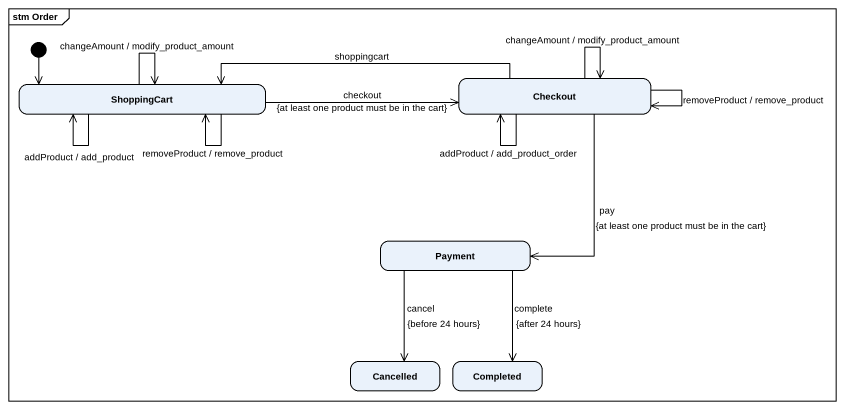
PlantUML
@startuml
mainframe stm Order
hide empty description
state ShoppingCart
state Checkout
state Payment
state Cancelled
state Completed
[*] -right-> ShoppingCart
ShoppingCart --> ShoppingCart : addProduct / add_product
ShoppingCart --> ShoppingCart : removeProduct / remove_product
ShoppingCart --> ShoppingCart : changeAmount / modify_product_amount
ShoppingCart -right-> Checkout : checkout\n{at least one product must be in the cart}
Checkout -left-> ShoppingCart : shoppingcart
Checkout --> Checkout : addProduct / add_product_order
Checkout --> Checkout : changeAmount / modify_product_amount
Checkout --> Checkout : removeProduct / remove_product
Checkout --> Payment : pay\n{at least one product must be in the cart}
Payment --> Cancelled : cancel\n{before 24 hours}
Payment --> Completed : complete\n{after 24 hours}
@enduml
